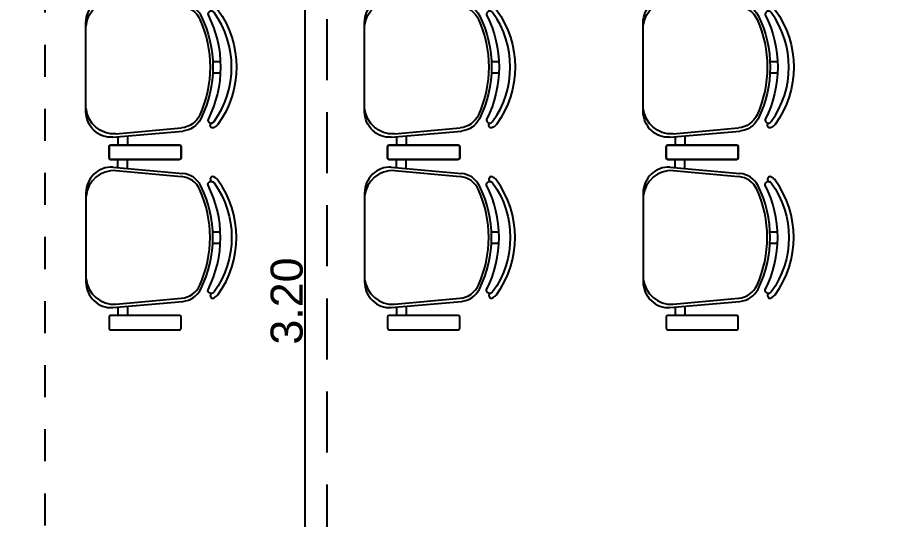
# Model space of a CAD drawing. Header units: millimetres. Extents: x 1999 to 2304, y 1614 to 1800.
# Drawn here: x 2039.966 to 2042.705, y 1626.728 to 1628.294 of the extents above; entities that cross this region are included whole.
import ezdxf

# ---------------------------------------------------------------- set-up
doc = ezdxf.new("R2010")
doc.units = ezdxf.units.MM
doc.header["$LTSCALE"] = 0.03
doc.header["$PDMODE"] = 34
doc.linetypes.add('HIDDEN', pattern=[9.525, 6.35, -3.175])
doc.linetypes.add('HIDDEN2', pattern=[0.1875, 0.125, -0.0625])
for name, color, linetype in [('COTA', 250, 'Continuous'), ('Demolir', 193, 'HIDDEN2'), ('Layout', 6, 'Continuous')]:
    doc.layers.add(name, color=color, linetype=linetype)
doc.styles.get("Standard").update_dxf_attribs({"font": 'arial.ttf'})
doc.dimstyles.new('TICK01', dxfattribs={"dimscale": 0, "dimtxt": 2, "dimasz": 1.5, "dimexe": 0.18, "dimexo": 0.06, "dimgap": 0.09, "dimtad": 1, "dimzin": 4, "dimdsep": 46, "dimtxsty": 'Standard', "dimblk": 'TICK1', "dimcen": 0.09, "dimclrd": 256, "dimclre": 256, "dimclrt": 4, "dimaunit": 1, "dimadec": 0, "dimazin": 0, "dimtfac": 1, "dimtix": 1, "dimtmove": 2, "dimatfit": 3, "dimldrblk": 'TICK1', "dimfxl": 1, "dimtolj": 1, "dimtzin": 12, "dimarcsym": 0})

# ---------------------------------------------------------------- blocks, each defined once
blk = doc.blocks.new('CADEIRA_03_PL')
at = {"layer": 'Layout', "color": 250, "linetype": 'ByBlock'}
for p, q in [((-0.0175, 0.1611), (-0.0175, 0.1846)), ((0.0175, 0.1611), (0.0175, 0.1846)), ((-0.2087, -0.1414), (-0.1898, 0.0632)), ((0.2087, -0.1414), (0.1898, 0.0632)), ((-0.2158, -0.105), (-0.2433, -0.105)), ((0.2158, -0.105), (0.2433, -0.105)), ((-0.2171, -0.135), (-0.2433, -0.135)), ((0.2171, -0.135), (0.2433, -0.135))]:
    blk.add_line(p, q, dxfattribs=at)
at = {"layer": 'Layout', "color": 5, "linetype": 'ByBlock'}
for p, q in [((-0.2883, -0.158), (-0.2883, 0.057)), ((-0.2833, 0.062), (-0.2483, 0.062)), ((-0.2433, 0.057), (-0.2433, -0.158)), ((0.2433, 0.057), (0.2433, -0.158)), ((0.2833, 0.062), (0.2483, 0.062)), ((0.2883, -0.158), (0.2883, 0.057)), ((-0.2483, -0.163), (-0.2833, -0.163)), ((0.2483, -0.163), (0.2833, -0.163))]:
    blk.add_line(p, q, dxfattribs=at)
at = {"layer": 'Layout', "linetype": 'ByBlock'}
for p, q in [((-0.2192, -0.1514), (-0.1996, 0.0673)), ((0.2192, -0.1514), (0.1996, 0.0673)), ((-0.1393, -0.235), (0.1393, -0.235))]:
    blk.add_line(p, q, dxfattribs=at)
at = {"layer": 'Layout', "color": 5, "linetype": 'ByBlock'}
blk.add_lwpolyline([(0.1631, 0.1462, 0.237888), (-0.1631, 0.1462, -0.605717), (-0.1738, 0.1603, -0.122717), (-0.17, 0.165, -0.323529), (0.17, 0.165, -0.122717), (0.1738, 0.1603, -0.605717)], format="xyb", close=True, dxfattribs=at)
blk.add_lwpolyline([(-0.17, 0.165, -0.323529), (0.17, 0.165, -0.122717), (0.1738, 0.1603, -0.605717), (0.1631, 0.1462, 0.237888), (-0.1631, 0.1462, -0.605717), (-0.1738, 0.1603)], format="xyb", dxfattribs=at)
for centre, radius, start, end in [((0, -0.0702), 0.3052, 54.1238, 125.8762), ((-0.1819, 0.1611), 0.00782, 134.6745, 330.1891), ((-0.1625, 0.155), 0.0275, 126.5429, 154.8545), ((-0.1625, 0.155), 0.0125, 126.8699, 154.8545), ((0.1819, 0.1611), 0.00782, 209.8109, 45.3255), ((0.1625, 0.155), 0.0275, 25.1455, 53.4571), ((-0.2833, 0.057), 0.005, 90, 180), ((-0.2483, 0.057), 0.005, 0, 90), ((0.2483, 0.057), 0.005, 90, 180), ((0.2833, 0.057), 0.005, 0, 90), ((-0.2833, -0.158), 0.005, 180, 270), ((-0.2483, -0.158), 0.005, 270, 0), ((0.2483, -0.158), 0.005, 180, 270), ((0.2833, -0.158), 0.005, 270, 0)]:
    blk.add_arc(centre, radius, start, end, dxfattribs=at)
at = {"layer": 'Layout', "linetype": 'ByBlock'}
for centre, radius, start, end in [((0, -0.2007), 0.3622, 63.6047, 116.3953), ((-0.1299, 0.061), 0.07, 116.3953, 174.8788), ((0.1299, 0.061), 0.07, 5.1212, 63.6047), ((-0.1393, -0.155), 0.08, 177.4308, 270), ((0.1393, -0.155), 0.08, 270, 2.5692)]:
    blk.add_arc(centre, radius, start, end, dxfattribs=at)
at = {"layer": 'Layout', "color": 250, "linetype": 'ByBlock'}
for centre, radius, start, end in [((0, -0.2096), 0.3622, 65.7361, 114.2639), ((-0.1201, 0.0568), 0.07, 114.2639, 174.7001), ((0.1201, 0.0568), 0.07, 5.2999, 65.7361), ((-0.1202, -0.1464), 0.0887, 176.7478, 264.4075), ((0.1202, -0.1464), 0.0887, 275.5925, 3.2522)]:
    blk.add_arc(centre, radius, start, end, dxfattribs=at)
blk = doc.blocks.new('TICK1')
for p, q in [((0, 1), (0, -1)), ((0.5, 0.5), (-0.5, -0.5)), ((-1, 0), (1, 0))]:
    blk.add_line(p, q)
blk = doc.blocks.new('*D248')
at = {"layer": 'COTA', "linetype": 'HIDDEN', "lineweight": -2}
for p, q in [((2044.0451, 1632.1614), (2044.0451, 1629.8746)), ((2040.9331, 1625.4844), (2040.9331, 1629.8926))]:
    blk.add_line(p, q, dxfattribs=at)
at = {"layer": 'COTA', "lineweight": -2}
blk.add_line((2041.0081, 1629.8836), (2043.9701, 1629.8836), dxfattribs=at)
at = {"layer": 'DEFPOINTS', "color": 0}
for p in [(2044.0451, 1632.1644), (2044.0451, 1629.8836), (2040.9331, 1625.4814)]:
    blk.add_point(p, dxfattribs=at)
at = {"layer": 'COTA', "lineweight": -2, "xscale": 0.07499999993790162, "yscale": 0.07499999993790162, "zscale": 0.07499999993790162, "rotation": 180}
blk.add_blockref('TICK1', (2040.9331, 1629.8836), dxfattribs=at)
at = {"layer": 'COTA', "lineweight": -2, "xscale": 0.07499999993790162, "yscale": 0.07499999993790162, "zscale": 0.07499999993790162}
blk.add_blockref('TICK1', (2044.0451, 1629.8836), dxfattribs=at)
at = {"layer": 'COTA', "color": 4, "insert": (2042.4891, 1629.9392), "char_height": 0.1, "attachment_point": 5}
blk.add_mtext('\\A1;3.11', dxfattribs=at)
blk = doc.blocks.new('*D265')
at = {"layer": 'COTA', "linetype": 'HIDDEN', "lineweight": -2}
for p, q in [((2040.8661, 1629.0094), (2040.8721, 1629.0094)), ((2040.9301, 1625.8094), (2040.8541, 1625.8094))]:
    blk.add_line(p, q, dxfattribs=at)
at = {"layer": 'COTA', "lineweight": -2}
blk.add_line((2040.8631, 1628.9344), (2040.8631, 1625.8844), dxfattribs=at)
at = {"layer": 'DEFPOINTS', "color": 0}
for p in [(2040.8631, 1629.0094), (2040.8631, 1625.8094), (2040.9331, 1625.8094)]:
    blk.add_point(p, dxfattribs=at)
at = {"layer": 'COTA', "lineweight": -2, "xscale": 0.07499999993790162, "yscale": 0.07499999993790162, "zscale": 0.07499999993790162}
for p, rotation in [((2040.8631, 1629.0094), 90), ((2040.8631, 1625.8094), 270)]:
    blk.add_blockref('TICK1', p, dxfattribs=dict(at, rotation=rotation))
at = {"layer": 'COTA', "color": 4, "insert": (2040.8075, 1627.4094), "char_height": 0.1, "attachment_point": 5, "rotation": 90}
blk.add_mtext('\\A1;3.20', dxfattribs=at)

msp = doc.modelspace()

# ---------------------------------------------------------------- linework, layer by layer
at = {"layer": 'Demolir', "linetype": 'HIDDEN', "ltscale": 0.3}
msp.add_lwpolyline([(2040.0521, 1629.0094), (2040.0521, 1625.7814), (2040.6921, 1625.7814), (2040.6921, 1625.4814), (2039.2301, 1625.4814), (2039.2301, 1625.8094), (2039.9021, 1625.8094), (2039.9021, 1629.0094)], dxfattribs=at)

# ---------------------------------------------------------------- block references
at = {"layer": 'Layout', "xscale": -1, "rotation": 270}
for p in [(2040.4151, 1628.1395), (2041.2851, 1628.1395), (2042.1551, 1628.1395)]:
    msp.add_blockref('CADEIRA_03_PL', p, dxfattribs=at)
at = {"layer": 'Layout', "rotation": 270}
for p in [(2040.4151, 1627.608), (2041.2851, 1627.608), (2042.1551, 1627.608)]:
    msp.add_blockref('CADEIRA_03_PL', p, dxfattribs=at)

# ---------------------------------------------------------------- dimensions: what is measured, and where the dimension line sits
at = {"layer": 'COTA'}
dim = msp.add_linear_dim(base=(2044.0451, 1629.8836), p1=(2040.9331, 1625.4814), p2=(2044.0451, 1632.1644), dimstyle='TICK01', override={"dimscale": 0.05}, dxfattribs=at)
dim.commit()
dim.dimension.update_dxf_attribs({"geometry": '*D248', "text_midpoint": (2042.4891, 1629.9392)})
dim = msp.add_linear_dim(base=(2040.8631, 1625.8094), p1=(2040.8631, 1629.0094), p2=(2040.9331, 1625.8094), angle=90, dimstyle='TICK01', override={"dimscale": 0.05}, dxfattribs=at)
dim.commit()
dim.dimension.update_dxf_attribs({"geometry": '*D265', "text_midpoint": (2040.8075, 1627.4094)})

doc.saveas('drawing.dxf')
